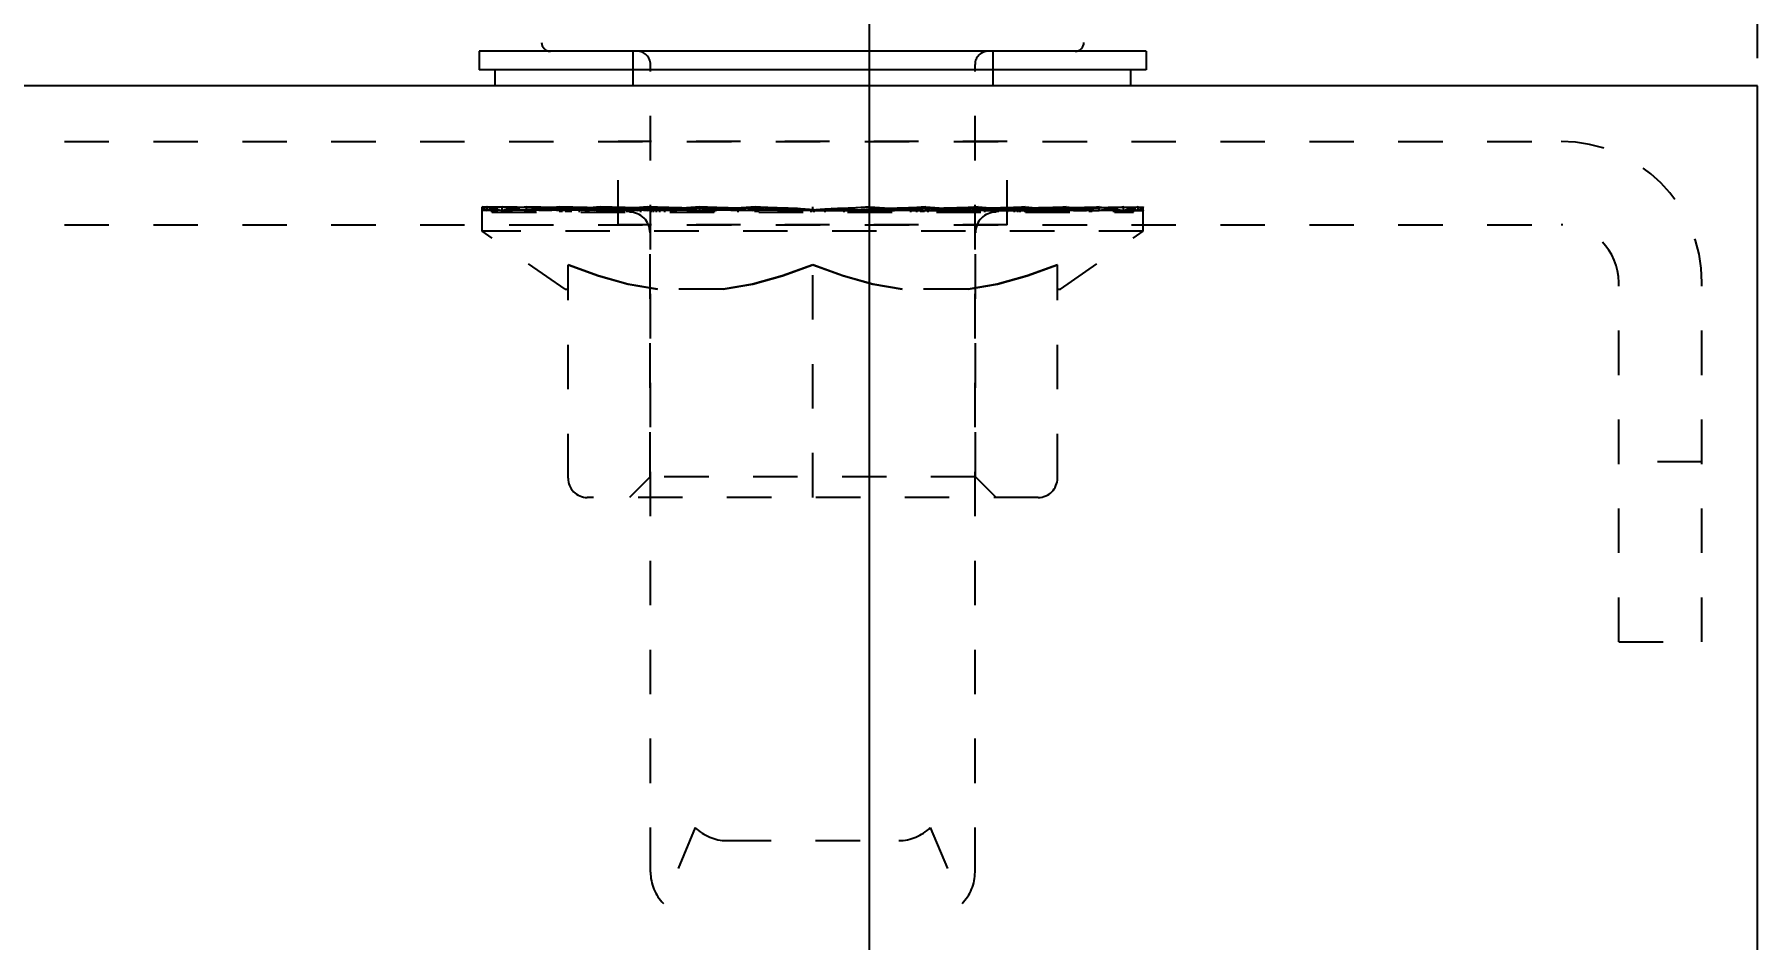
# Model space of a CAD drawing. Extents: x 0 to 288, y 0 to 192.
# Drawn here: x 69.624 to 73.5, y 111.523 to 113.557 of the extents above; entities that cross this region are included whole.
import ezdxf

# ---------------------------------------------------------------- set-up
doc = ezdxf.new("R2010")
doc.units = 0
doc.header["$MEASUREMENT"] = 0
doc.linetypes.add('HIDDEN', pattern=[0.2, 0.1, -0.1])
doc.layers.get('0').update_dxf_attribs({"linetype": 'CONTINUOUS'})
doc.layers.get('DEFPOINTS').update_dxf_attribs({"linetype": 'CONTINUOUS'})
for name, color, linetype in [('DEFAULT_2', 8, 'HIDDEN'), ('dim', 3, 'CONTINUOUS'), ('PANEL', 9, 'CONTINUOUS')]:
    doc.layers.add(name, color=color, linetype=linetype)
doc.styles.add('ROMANS', font='ROMANS.shx')
doc.dimstyles.get("Standard").update_dxf_attribs({"dimscale": 0, "dimtxt": 0.125, "dimasz": 0.1875, "dimexe": 0.187, "dimexo": 0.0625, "dimgap": 0.09, "dimtad": 0, "dimtih": 1, "dimtoh": 1, "dimlfac": 4, "dimzin": 0, "dimdsep": 46, "dimtxsty": 'ROMANS', "dimcen": 0, "dimclrd": 256, "dimclre": 256, "dimadec": 0, "dimazin": 0, "dimtfac": 1, "dimtofl": 0, "dimtmove": 0, "dimatfit": 3, "dimfxl": 0, "dimtolj": 1, "dimtzin": 0, "dimarcsym": 0})

# ---------------------------------------------------------------- blocks, each defined once
blk = doc.blocks.new('*D7')
at = {"layer": 'DEFPOINTS', "color": 0, "linetype": 'Continuous'}
for p in [(73.5, 118.75), (25.5, 113.4417), (73.5, 113.4417)]:
    blk.add_point(p, dxfattribs=at)
at = {"layer": 'dim', "linetype": 'Continuous', "lineweight": -2}
for p, q in [((25.5, 113.5042), (25.5, 118.937)), ((73.5, 113.5042), (73.5, 118.937)), ((26.5, 118.75), (47.41, 118.75)), ((72.5, 118.75), (51.59, 118.75))]:
    blk.add_line(p, q, dxfattribs=at)
at = {"layer": 'dim', "linetype": 'Continuous'}
for points in [[(26.5, 118.9167), (26.5, 118.5833), (25.5, 118.75)], [(72.5, 118.9167), (72.5, 118.5833), (73.5, 118.75)]]:
    blk.add_solid(points, dxfattribs=at)
at = {"layer": 'dim', "color": 0, "linetype": 'Continuous', "insert": (49.5, 118.75), "char_height": 1, "attachment_point": 5, "style": 'ROMANS'}
blk.add_mtext('\\A1;48.00', dxfattribs=at)
blk = doc.blocks.new('*D17')
at = {"layer": 'DEFPOINTS', "color": 0, "linetype": 'Continuous'}
for p in [(71.5025, 117), (49.5025, 71), (71.5025, 71)]:
    blk.add_point(p, dxfattribs=at)
at = {"layer": 'PANEL', "linetype": 'Continuous', "lineweight": -2}
for p, q in [((49.5025, 71.0625), (49.5025, 117.187)), ((71.5025, 71.0625), (71.5025, 117.187)), ((50.5025, 117), (58.4125, 117)), ((70.5025, 117), (62.5925, 117))]:
    blk.add_line(p, q, dxfattribs=at)
at = {"layer": 'PANEL', "linetype": 'Continuous'}
for points in [[(50.5025, 117.1667), (50.5025, 116.8333), (49.5025, 117)], [(70.5025, 117.1667), (70.5025, 116.8333), (71.5025, 117)]]:
    blk.add_solid(points, dxfattribs=at)
at = {"layer": 'PANEL', "color": 0, "linetype": 'Continuous', "insert": (60.5025, 117), "char_height": 1, "attachment_point": 5, "style": 'ROMANS'}
blk.add_mtext('\\A1;22.00', dxfattribs=at)

msp = doc.modelspace()

# ---------------------------------------------------------------- linework, layer by layer
at = {"color": 7, "linetype": 'Continuous'}
for p, q in [((72.125, 113.5197), (70.625, 113.5197)), ((70.625, 113.5197), (70.625, 113.4777)), ((72.125, 113.5197), (72.125, 113.4777)), ((72.125, 113.4777), (70.625, 113.4777)), ((70.66, 113.4777), (70.66, 113.4417)), ((72.09, 113.4777), (72.09, 113.4417)), ((73.5, 53.4417), (73.5, 113.4417))]:
    msp.add_line(p, q, dxfattribs=at)
at = {"linetype": 'ByBlock'}
msp.add_line((73.5, 113.4417), (25.5, 113.4417), dxfattribs=at)
at = {"linetype": 'HIDDEN'}
msp.add_line((71.8125, 113.3167), (70.9375, 113.3167), dxfattribs=at)
at = {"color": 8, "linetype": 'HIDDEN'}
for p, q in [((70.9375, 113.1297), (70.9375, 113.3167)), ((71.8125, 113.1297), (71.8125, 113.3167)), ((71.8125, 113.1297), (70.9375, 113.1297))]:
    msp.add_line(p, q, dxfattribs=at)
at = {"color": 7, "linetype": 'Continuous'}
for centre, start, end in [((70.785, 113.5397), 180, 270), ((71.965, 113.5397), 270, 0)]:
    msp.add_arc(centre, 0.02, start, end, dxfattribs=at)
at = {"layer": 'DEFAULT_2', "color": 8, "linetype": 'HIDDEN'}
for p, q in [((70.97, 113.5197), (70.97, 113.4417)), ((71.78, 113.5197), (71.78, 113.4417)), ((71.01, 111.6742), (71.01, 113.4897)), ((71.74, 111.6742), (71.74, 113.4897)), ((70.6315, 113.1151), (70.6315, 113.1697)), ((70.6428, 113.162), (70.6428, 113.1697)), ((70.6763, 113.162), (70.6763, 113.1697)), ((70.7311, 113.162), (70.7311, 113.1697)), ((70.8054, 113.162), (70.8054, 113.1697)), ((70.8971, 113.162), (70.8971, 113.1697)), ((70.9373, 113.1581), (70.9373, 113.1665)), ((71.0032, 113.162), (71.0032, 113.1697)), ((71.0237, 113.1581), (71.0237, 113.1679)), ((71.1207, 113.162), (71.1207, 113.1697)), ((71.1278, 113.169), (71.1267, 113.1694)), ((71.1278, 113.1581), (71.1278, 113.1689)), ((71.2403, 113.1616), (71.375, 113.1697)), ((71.2465, 113.1696), (71.2459, 113.1697)), ((71.2459, 113.162), (71.2459, 113.1697)), ((71.2465, 113.162), (71.2465, 113.1696)), ((71.375, 113.162), (71.375, 113.1697)), ((71.4177, 113.1672), (71.5097, 113.1616)), ((71.4177, 113.1616), (71.4177, 113.1672)), ((71.5035, 113.1696), (71.5041, 113.1697)), ((71.5035, 113.162), (71.5035, 113.1696)), ((71.5041, 113.162), (71.5041, 113.1697)), ((71.6222, 113.169), (71.6233, 113.1694)), ((71.6222, 113.1581), (71.6222, 113.1689)), ((71.6293, 113.162), (71.6293, 113.1697)), ((71.7263, 113.1581), (71.7263, 113.1679)), ((71.7468, 113.162), (71.7468, 113.1697)), ((71.8127, 113.1581), (71.8127, 113.1665)), ((71.8529, 113.162), (71.8529, 113.1697)), ((71.9446, 113.162), (71.9446, 113.1697)), ((72.0189, 113.162), (72.0189, 113.1697)), ((72.0737, 113.162), (72.0737, 113.1697)), ((72.1072, 113.162), (72.1072, 113.1697)), ((72.1185, 113.1151), (72.1185, 113.1697)), ((69.692, 113.1297), (73.058, 113.1297)), ((70.6534, 113.162), (70.6315, 113.162)), ((70.6649, 113.162), (70.6428, 113.162)), ((70.6638, 113.162), (70.6428, 113.162)), ((70.6534, 113.1581), (70.6534, 113.162)), ((70.6534, 113.1581), (72.0966, 113.1581)), ((70.6638, 113.1581), (70.6638, 113.162)), ((70.6649, 113.1581), (70.6649, 113.162)), ((70.698, 113.162), (70.6763, 113.162)), ((70.7215, 113.1623), (70.6958, 113.162)), ((70.6958, 113.1581), (70.6958, 113.162)), ((70.724, 113.1623), (70.698, 113.162)), ((70.698, 113.1581), (70.698, 113.162)), ((70.7517, 113.162), (70.7311, 113.162)), ((70.772, 113.1623), (70.7484, 113.162)), ((70.7484, 113.1581), (70.7484, 113.162)), ((70.7757, 113.1623), (70.7517, 113.162)), ((70.7517, 113.1581), (70.7517, 113.162)), ((70.9882, 113.1616), (70.7592, 113.1616)), ((70.8243, 113.162), (70.8054, 113.162)), ((70.8068, 113.1581), (70.8068, 113.1616)), ((70.8075, 113.1581), (70.8075, 113.1616)), ((70.8106, 113.1581), (70.8106, 113.1616)), ((70.8409, 113.1623), (70.8201, 113.162)), ((70.8201, 113.1581), (70.8201, 113.162)), ((70.8203, 113.1581), (70.8203, 113.1616)), ((70.8457, 113.1623), (70.8243, 113.162)), ((70.8243, 113.1581), (70.8243, 113.162)), ((70.8264, 113.1616), (70.8275, 113.1628)), ((70.8275, 113.1581), (70.8275, 113.1628)), ((70.8314, 113.1581), (70.8314, 113.1616)), ((70.8507, 113.1581), (70.8507, 113.1616)), ((70.8688, 113.1581), (70.8688, 113.1616)), ((70.8712, 113.1581), (70.8712, 113.1648)), ((70.897, 113.1581), (70.897, 113.1616)), ((70.9137, 113.162), (70.8971, 113.162)), ((70.926, 113.1623), (70.9087, 113.162)), ((70.9087, 113.1581), (70.9087, 113.162)), ((70.9317, 113.1623), (70.9137, 113.162)), ((70.9137, 113.1581), (70.9137, 113.162)), ((70.9216, 113.1581), (70.9216, 113.1616)), ((70.9579, 113.1581), (70.9579, 113.1616)), ((70.9606, 113.1581), (70.9606, 113.1616)), ((70.9882, 113.1581), (70.9882, 113.1616)), ((71.0665, 113.1616), (71.0008, 113.1616)), ((71.017, 113.162), (71.0032, 113.162)), ((71.0247, 113.1623), (71.0114, 113.162)), ((71.0114, 113.1581), (71.0114, 113.162)), ((71.0312, 113.1623), (71.017, 113.162)), ((71.017, 113.1581), (71.017, 113.162)), ((71.0314, 113.1581), (71.0314, 113.1616)), ((71.0426, 113.1581), (71.0426, 113.1616)), ((71.0665, 113.1581), (71.0665, 113.1616)), ((71.1542, 113.1616), (71.0916, 113.1616)), ((71.1153, 113.1581), (71.1153, 113.1616)), ((71.1313, 113.162), (71.1207, 113.162)), ((71.1251, 113.162), (71.1207, 113.162)), ((71.1251, 113.1581), (71.1251, 113.162)), ((71.1313, 113.1581), (71.1313, 113.162)), ((71.1406, 113.1581), (71.1406, 113.1621)), ((71.1542, 113.1581), (71.1542, 113.1616)), ((71.2486, 113.1616), (71.1909, 113.1616)), ((71.2072, 113.1581), (71.2072, 113.1616)), ((71.2529, 113.162), (71.2459, 113.162)), ((71.2465, 113.1581), (71.2465, 113.162)), ((71.2486, 113.1581), (71.2486, 113.1616)), ((71.2515, 113.1581), (71.2515, 113.1623)), ((71.2529, 113.1581), (71.2529, 113.162)), ((71.3468, 113.1616), (71.2959, 113.1616)), ((71.3041, 113.1581), (71.3041, 113.1616)), ((71.3468, 113.1581), (71.3468, 113.1616)), ((71.372, 113.1621), (71.3717, 113.162)), ((71.3717, 113.162), (71.375, 113.162)), ((71.3717, 113.1581), (71.3717, 113.162)), ((71.372, 113.1581), (71.372, 113.1621)), ((71.378, 113.1621), (71.3783, 113.162)), ((71.378, 113.1581), (71.378, 113.1621)), ((71.3783, 113.1581), (71.3783, 113.162)), ((71.3807, 113.1616), (71.4541, 113.1616)), ((71.4032, 113.1581), (71.4032, 113.1616)), ((71.4425, 113.1616), (71.4425, 113.1657)), ((71.4459, 113.1581), (71.4459, 113.1616)), ((71.4971, 113.162), (71.5041, 113.162)), ((71.4971, 113.1581), (71.4971, 113.162)), ((71.4985, 113.1581), (71.4985, 113.1623)), ((71.5014, 113.1616), (71.5591, 113.1616)), ((71.5014, 113.1581), (71.5014, 113.1616)), ((71.5035, 113.1581), (71.5035, 113.162)), ((71.5428, 113.1581), (71.5428, 113.1616)), ((71.5958, 113.1616), (71.6584, 113.1616)), ((71.5958, 113.1581), (71.5958, 113.1616)), ((71.6094, 113.1581), (71.6094, 113.1621)), ((71.6187, 113.162), (71.6293, 113.162)), ((71.6187, 113.1581), (71.6187, 113.162)), ((71.6249, 113.162), (71.6293, 113.162)), ((71.6249, 113.1581), (71.6249, 113.162)), ((71.6347, 113.1581), (71.6347, 113.1616)), ((71.6835, 113.1616), (71.7492, 113.1616)), ((71.6835, 113.1581), (71.6835, 113.1616)), ((71.7074, 113.1581), (71.7074, 113.1616)), ((71.7186, 113.1581), (71.7186, 113.1616)), ((71.7188, 113.1623), (71.733, 113.162)), ((71.733, 113.162), (71.7468, 113.162)), ((71.733, 113.1581), (71.733, 113.162)), ((71.7386, 113.1581), (71.7386, 113.162)), ((71.7618, 113.1616), (71.9908, 113.1616)), ((71.7618, 113.1581), (71.7618, 113.1616)), ((71.7894, 113.1581), (71.7894, 113.1616)), ((71.7921, 113.1581), (71.7921, 113.1616)), ((71.8183, 113.1623), (71.8363, 113.162)), ((71.8284, 113.1581), (71.8284, 113.1616)), ((71.8363, 113.162), (71.8529, 113.162)), ((71.8363, 113.1581), (71.8363, 113.162)), ((71.8413, 113.1581), (71.8413, 113.162)), ((71.853, 113.1581), (71.853, 113.1616)), ((71.8788, 113.1581), (71.8788, 113.1648)), ((71.8812, 113.1581), (71.8812, 113.1616)), ((71.8993, 113.1581), (71.8993, 113.1616)), ((71.9043, 113.1623), (71.9257, 113.162)), ((71.9186, 113.1581), (71.9186, 113.1616)), ((71.9236, 113.1616), (71.9225, 113.1628)), ((71.9225, 113.1581), (71.9225, 113.1628)), ((71.9257, 113.162), (71.9446, 113.162)), ((71.9257, 113.1581), (71.9257, 113.162)), ((71.9297, 113.1581), (71.9297, 113.1616)), ((71.9299, 113.1581), (71.9299, 113.162)), ((71.9394, 113.1581), (71.9394, 113.1616)), ((71.9425, 113.1581), (71.9425, 113.1616)), ((71.9432, 113.1581), (71.9432, 113.1616)), ((71.9743, 113.1623), (71.9983, 113.162)), ((71.9983, 113.162), (72.0189, 113.162)), ((71.9983, 113.1581), (71.9983, 113.162)), ((72.0016, 113.1581), (72.0016, 113.162)), ((72.026, 113.1623), (72.052, 113.162)), ((72.0304, 113.1623), (72.0691, 113.1623)), ((72.052, 113.162), (72.0737, 113.162)), ((72.052, 113.1581), (72.052, 113.162)), ((72.0542, 113.1581), (72.0542, 113.162)), ((72.0579, 113.1623), (72.0851, 113.162)), ((72.0592, 113.1623), (72.0862, 113.162)), ((72.0691, 113.1623), (72.0966, 113.162)), ((72.0851, 113.162), (72.1072, 113.162)), ((72.0851, 113.1581), (72.0851, 113.162)), ((72.0862, 113.1581), (72.0862, 113.162)), ((72.0966, 113.162), (72.1185, 113.162)), ((72.0966, 113.1581), (72.0966, 113.162)), ((70.8179, 112.9845), (70.6315, 113.1151)), ((72.1185, 113.1151), (70.6315, 113.1151)), ((71.0091, 112.5631), (71.0091, 113.1115)), ((71.7409, 112.5631), (71.7409, 113.1115)), ((71.9321, 112.9845), (72.1185, 113.1151)), ((70.8245, 112.5599), (70.8245, 113.0396)), ((71.375, 112.5165), (71.375, 113.0396)), ((71.9255, 112.5599), (71.9255, 113.0396)), ((70.8179, 112.9845), (70.8245, 112.9845)), ((71.1738, 112.9845), (71.0257, 112.9845)), ((71.7243, 112.9845), (71.5762, 112.9845)), ((71.9255, 112.9845), (71.9321, 112.9845)), ((73.188, 112.1917), (73.188, 112.9997)), ((73.375, 112.5967), (73.188, 112.5967)), ((71.0091, 112.5631), (70.9625, 112.5165)), ((71.7409, 112.5631), (71.0091, 112.5631)), ((71.7409, 112.5631), (71.7875, 112.5165)), ((71.8821, 112.5165), (70.8679, 112.5165)), ((73.188, 112.1917), (73.375, 112.1917)), ((71.1107, 111.7744), (71.0393, 111.6034)), ((71.6393, 111.7744), (71.7107, 111.6034)), ((71.1814, 111.7451), (71.5686, 111.7451))]:
    msp.add_line(p, q, dxfattribs=at)
at = {"layer": 'DEFAULT_2', "linetype": 'HIDDEN'}
for p, q in [((69.692, 113.3167), (73.058, 113.3167)), ((73.375, 112.1917), (73.375, 112.9997))]:
    msp.add_line(p, q, dxfattribs=at)
at = {"layer": 'DEFAULT_2', "color": 8, "linetype": 'HIDDEN'}
for points in [[(70.8193, 113.1616), (70.8027, 113.1634), (70.7818, 113.1651), (70.757, 113.1666), (70.729, 113.1678), (70.6982, 113.1687), (70.6655, 113.1694), (70.6315, 113.1697)], [(70.6315, 113.1697), (70.6328, 113.1671), (70.6365, 113.1645), (70.6428, 113.162)], [(70.6428, 113.1697), (70.6365, 113.1671), (70.6328, 113.1645), (70.6315, 113.162)], [(70.6428, 113.1697), (70.6515, 113.1671), (70.6627, 113.1645), (70.6763, 113.162)], [(70.8044, 113.1616), (70.7933, 113.1634), (70.7775, 113.1651), (70.7572, 113.1666), (70.7331, 113.1678), (70.7056, 113.1687), (70.6753, 113.1694), (70.6428, 113.1697)], [(70.8512, 113.1616), (70.8296, 113.1634), (70.8042, 113.1651), (70.7756, 113.1666), (70.7445, 113.1678), (70.7115, 113.1687), (70.6773, 113.1694), (70.6428, 113.1697)], [(70.6763, 113.1697), (70.6627, 113.1671), (70.6515, 113.1645), (70.6428, 113.162)], [(70.8068, 113.1616), (70.8015, 113.1634), (70.7913, 113.1651), (70.7762, 113.1666), (70.7567, 113.1678), (70.7332, 113.1687), (70.7062, 113.1694), (70.6763, 113.1697)], [(70.6763, 113.1697), (70.6923, 113.1671), (70.7106, 113.1645), (70.7311, 113.162)], [(70.8989, 113.1616), (70.873, 113.1634), (70.8439, 113.1651), (70.8124, 113.1666), (70.7791, 113.1678), (70.7449, 113.1687), (70.7104, 113.1694), (70.6763, 113.1697)], [(70.7311, 113.1697), (70.7106, 113.1671), (70.6923, 113.1645), (70.6763, 113.162)], [(70.7311, 113.1697), (70.7538, 113.1671), (70.7786, 113.1645), (70.8054, 113.162)], [(70.9612, 113.1616), (70.9316, 113.1634), (70.8997, 113.1651), (70.8663, 113.1666), (70.8319, 113.1678), (70.7974, 113.1687), (70.7636, 113.1694), (70.7311, 113.1697)], [(70.8054, 113.1697), (70.7786, 113.1671), (70.7538, 113.1645), (70.7311, 113.162)], [(70.8275, 113.1628), (70.8272, 113.1634), (70.8228, 113.1651), (70.8134, 113.1666), (70.7992, 113.1678), (70.7804, 113.1687), (70.7576, 113.1694), (70.7311, 113.1697)], [(70.8054, 113.1697), (70.8342, 113.1671), (70.8648, 113.1645), (70.8971, 113.162)], [(71.036, 113.1616), (71.0037, 113.1634), (70.97, 113.1651), (70.9356, 113.1666), (70.9012, 113.1678), (70.8675, 113.1687), (70.8354, 113.1694), (70.8054, 113.1697)], [(70.8971, 113.1697), (70.8648, 113.1671), (70.8342, 113.1645), (70.8054, 113.162)], [(70.8712, 113.1648), (70.8711, 113.1651), (70.8676, 113.1666), (70.8591, 113.1678), (70.8456, 113.1687), (70.8276, 113.1694), (70.8054, 113.1697)], [(70.9373, 113.1665), (70.9347, 113.1678), (70.927, 113.1687), (70.9143, 113.1694), (70.8971, 113.1697)], [(70.8971, 113.1697), (70.931, 113.1671), (70.9664, 113.1645), (71.0032, 113.162)], [(71.1211, 113.1616), (71.0872, 113.1634), (71.0526, 113.1651), (71.0183, 113.1666), (70.9848, 113.1678), (70.953, 113.1687), (70.9236, 113.1694), (70.8971, 113.1697)], [(71.0032, 113.1697), (70.9664, 113.1671), (70.931, 113.1645), (70.8971, 113.162)], [(70.9146, 113.1616), (70.9272, 113.1634), (70.9348, 113.1651), (70.9373, 113.1665)], [(70.9805, 113.1616), (70.9984, 113.1634), (71.0118, 113.1651), (71.0203, 113.1666), (71.0236, 113.1678), (71.0237, 113.1679)], [(71.0237, 113.1679), (71.0219, 113.1687), (71.0151, 113.1694), (71.0032, 113.1697)], [(71.0032, 113.1697), (71.0413, 113.1671), (71.0805, 113.1645), (71.1207, 113.162)], [(71.2139, 113.1616), (71.1793, 113.1634), (71.145, 113.1651), (71.1118, 113.1666), (71.0803, 113.1678), (71.0513, 113.1687), (71.0255, 113.1694), (71.0032, 113.1697)], [(71.1207, 113.1697), (71.0805, 113.1671), (71.0413, 113.1645), (71.0032, 113.162)], [(71.0583, 113.1616), (71.0811, 113.1634), (71.0998, 113.1651), (71.114, 113.1666), (71.1233, 113.1678), (71.1276, 113.1687), (71.1278, 113.169)], [(71.1207, 113.1697), (71.1618, 113.1671), (71.2035, 113.1645), (71.2459, 113.162)], [(71.3116, 113.1616), (71.2774, 113.1634), (71.2444, 113.1651), (71.2133, 113.1666), (71.1848, 113.1678), (71.1595, 113.1687), (71.138, 113.1694), (71.1207, 113.1697)], [(71.2459, 113.1697), (71.2035, 113.1671), (71.1617, 113.1645), (71.1207, 113.162)], [(71.1458, 113.1616), (71.1728, 113.1634), (71.1962, 113.1651), (71.2156, 113.1666), (71.2306, 113.1678), (71.2407, 113.1687), (71.2459, 113.1694), (71.2465, 113.1696)], [(71.2459, 113.1697), (71.2887, 113.1671), (71.3318, 113.1645), (71.3807, 113.1616)], [(71.4112, 113.1616), (71.3785, 113.1634), (71.3477, 113.1651), (71.3197, 113.1666), (71.295, 113.1678), (71.2742, 113.1687), (71.2577, 113.1694), (71.2459, 113.1697)], [(71.3388, 113.1616), (71.3715, 113.1634), (71.4023, 113.1651), (71.4303, 113.1666), (71.455, 113.1678), (71.4758, 113.1687), (71.4923, 113.1694), (71.5041, 113.1697)], [(71.5041, 113.1697), (71.4613, 113.1671), (71.4182, 113.1645), (71.375, 113.162)], [(71.4384, 113.1616), (71.4726, 113.1634), (71.5056, 113.1651), (71.5367, 113.1666), (71.5652, 113.1678), (71.5905, 113.1687), (71.612, 113.1694), (71.6293, 113.1697)], [(71.6042, 113.1616), (71.5772, 113.1634), (71.5538, 113.1651), (71.5344, 113.1666), (71.5194, 113.1678), (71.5093, 113.1687), (71.5041, 113.1694), (71.5035, 113.1696)], [(71.5041, 113.1697), (71.5465, 113.1671), (71.5883, 113.1645), (71.6293, 113.162)], [(71.6293, 113.1697), (71.5882, 113.1671), (71.5464, 113.1645), (71.5041, 113.162)], [(71.5361, 113.1616), (71.5707, 113.1634), (71.605, 113.1651), (71.6382, 113.1666), (71.6697, 113.1678), (71.6987, 113.1687), (71.7245, 113.1694), (71.7468, 113.1697)], [(71.6917, 113.1616), (71.6689, 113.1634), (71.6502, 113.1651), (71.636, 113.1666), (71.6267, 113.1678), (71.6224, 113.1687), (71.6222, 113.169)], [(71.6289, 113.1616), (71.6628, 113.1634), (71.6974, 113.1651), (71.7317, 113.1666), (71.7652, 113.1678), (71.797, 113.1687), (71.8264, 113.1694), (71.8529, 113.1697)], [(71.6293, 113.1697), (71.6695, 113.1671), (71.7087, 113.1645), (71.7468, 113.162)], [(71.7468, 113.1697), (71.7087, 113.1671), (71.6695, 113.1645), (71.6293, 113.162)], [(71.714, 113.1616), (71.7463, 113.1634), (71.78, 113.1651), (71.8144, 113.1666), (71.8488, 113.1678), (71.8825, 113.1687), (71.9146, 113.1694), (71.9446, 113.1697)], [(71.7263, 113.1679), (71.7281, 113.1687), (71.7349, 113.1694), (71.7468, 113.1697)], [(71.7695, 113.1616), (71.7516, 113.1634), (71.7382, 113.1651), (71.7297, 113.1666), (71.7264, 113.1678), (71.7263, 113.1679)], [(71.7468, 113.1697), (71.7836, 113.1671), (71.819, 113.1645), (71.8529, 113.162)], [(71.8529, 113.1697), (71.819, 113.1671), (71.7835, 113.1645), (71.7468, 113.162)], [(71.7888, 113.1616), (71.8184, 113.1634), (71.8503, 113.1651), (71.8837, 113.1666), (71.9181, 113.1678), (71.9526, 113.1687), (71.9864, 113.1694), (72.0189, 113.1697)], [(71.8127, 113.1665), (71.8153, 113.1678), (71.823, 113.1687), (71.8357, 113.1694), (71.8529, 113.1697)], [(71.8354, 113.1616), (71.8228, 113.1634), (71.8152, 113.1651), (71.8127, 113.1665)], [(71.8511, 113.1616), (71.877, 113.1634), (71.9061, 113.1651), (71.9376, 113.1666), (71.9709, 113.1678), (72.0051, 113.1687), (72.0396, 113.1694), (72.0737, 113.1697)], [(71.8529, 113.1697), (71.8852, 113.1671), (71.9158, 113.1645), (71.9446, 113.162)], [(71.9446, 113.1697), (71.9158, 113.1671), (71.8852, 113.1645), (71.8529, 113.162)], [(71.8788, 113.1648), (71.8789, 113.1651), (71.8824, 113.1666), (71.8909, 113.1678), (71.9044, 113.1687), (71.9224, 113.1694), (71.9446, 113.1697)], [(71.8988, 113.1616), (71.9204, 113.1634), (71.9458, 113.1651), (71.9744, 113.1666), (72.0055, 113.1678), (72.0385, 113.1687), (72.0727, 113.1694), (72.1072, 113.1697)], [(71.9225, 113.1628), (71.9228, 113.1634), (71.9272, 113.1651), (71.9366, 113.1666), (71.9508, 113.1678), (71.9696, 113.1687), (71.9924, 113.1694), (72.0189, 113.1697)], [(71.9307, 113.1616), (71.9473, 113.1634), (71.9682, 113.1651), (71.993, 113.1666), (72.021, 113.1678), (72.0518, 113.1687), (72.0845, 113.1694), (72.1185, 113.1697)], [(71.9432, 113.1616), (71.9485, 113.1634), (71.9587, 113.1651), (71.9738, 113.1666), (71.9933, 113.1678), (72.0168, 113.1687), (72.0438, 113.1694), (72.0737, 113.1697)], [(71.9446, 113.1697), (71.9714, 113.1671), (71.9962, 113.1645), (72.0189, 113.162)], [(72.0189, 113.1697), (71.9962, 113.1671), (71.9714, 113.1645), (71.9446, 113.162)], [(71.9456, 113.1616), (71.9567, 113.1634), (71.9725, 113.1651), (71.9928, 113.1666), (72.0169, 113.1678), (72.0444, 113.1687), (72.0747, 113.1694), (72.1072, 113.1697)], [(72.0189, 113.1697), (72.0394, 113.1671), (72.0577, 113.1645), (72.0737, 113.162)], [(72.0737, 113.1697), (72.0577, 113.1671), (72.0394, 113.1645), (72.0189, 113.162)], [(72.0737, 113.1697), (72.0873, 113.1671), (72.0985, 113.1645), (72.1072, 113.162)], [(72.1072, 113.1697), (72.0985, 113.1671), (72.0873, 113.1645), (72.0737, 113.162)], [(72.1072, 113.1697), (72.1135, 113.1671), (72.1172, 113.1645), (72.1185, 113.162)], [(72.1185, 113.1697), (72.1172, 113.1671), (72.1135, 113.1645), (72.1072, 113.162)], [(70.7592, 113.1616), (70.7343, 113.1621), (70.7081, 113.1623), (70.6809, 113.1623), (70.6534, 113.162)], [(70.7637, 113.1616), (70.7412, 113.1621), (70.7168, 113.1623), (70.6908, 113.1623), (70.6638, 113.162)], [(70.7735, 113.1616), (70.7469, 113.1621), (70.7196, 113.1623), (70.6921, 113.1623), (70.6649, 113.162)], [(70.806, 113.1616), (70.7786, 113.1621), (70.7511, 113.1623), (70.7215, 113.1623)], [(70.7867, 113.1616), (70.7674, 113.1621), (70.7455, 113.1623)], [(70.8558, 113.1616), (70.8283, 113.1621), (70.8015, 113.1623), (70.772, 113.1623)], [(70.8276, 113.1616), (70.812, 113.1621), (70.7934, 113.1623)], [(70.9214, 113.1616), (70.8947, 113.1621), (70.8693, 113.1623), (70.8409, 113.1623)], [(70.8851, 113.1616), (70.8737, 113.1621), (70.8589, 113.1623)], [(70.8627, 113.1616), (70.8695, 113.1634), (70.8712, 113.1648)], [(71.0008, 113.1616), (70.9757, 113.1621), (70.9525, 113.1623), (70.926, 113.1623)], [(70.9575, 113.1616), (70.9507, 113.1621), (70.9401, 113.1623)], [(71.0916, 113.1616), (71.0688, 113.1621), (71.0486, 113.1623), (71.0247, 113.1623)], [(71.0426, 113.1616), (71.0405, 113.1621), (71.0345, 113.1623)], [(71.1406, 113.1621), (71.1393, 113.1623), (71.1341, 113.1623), (71.1251, 113.162)], [(71.1909, 113.1616), (71.1712, 113.1621), (71.1545, 113.1623), (71.1411, 113.1623), (71.1313, 113.162)], [(71.1378, 113.1616), (71.1405, 113.1621), (71.1406, 113.1621)], [(71.2959, 113.1616), (71.2798, 113.1621), (71.2672, 113.1623), (71.2581, 113.1623), (71.2529, 113.162)], [(71.3468, 113.1616), (71.3587, 113.1621), (71.3669, 113.1623), (71.3713, 113.1623), (71.372, 113.1621)], [(71.4032, 113.1616), (71.3913, 113.1621), (71.3831, 113.1623), (71.3787, 113.1623), (71.378, 113.1621)], [(71.3928, 113.1616), (71.3843, 113.1619), (71.3783, 113.162)], [(71.4541, 113.1616), (71.4702, 113.1621), (71.4828, 113.1623), (71.4919, 113.1623), (71.4971, 113.162)], [(71.5591, 113.1616), (71.5788, 113.1621), (71.5955, 113.1623), (71.6089, 113.1623), (71.6187, 113.162)], [(71.6094, 113.1621), (71.6107, 113.1623), (71.6159, 113.1623), (71.6249, 113.162)], [(71.6122, 113.1616), (71.6095, 113.1621), (71.6094, 113.1621)], [(71.6584, 113.1616), (71.6812, 113.1621), (71.7014, 113.1623)], [(71.7014, 113.1623), (71.7253, 113.1623), (71.7386, 113.162)], [(71.7074, 113.1616), (71.7095, 113.1621), (71.7155, 113.1623)], [(71.7492, 113.1616), (71.7743, 113.1621), (71.7975, 113.1623)], [(71.7925, 113.1616), (71.7993, 113.1621), (71.8099, 113.1623)], [(71.7975, 113.1623), (71.824, 113.1623), (71.8413, 113.162)], [(71.8286, 113.1616), (71.8553, 113.1621), (71.8807, 113.1623)], [(71.8649, 113.1616), (71.8763, 113.1621), (71.8911, 113.1623)], [(71.8873, 113.1616), (71.8805, 113.1634), (71.8788, 113.1648)], [(71.8807, 113.1623), (71.9091, 113.1623), (71.9299, 113.162)], [(71.8942, 113.1616), (71.9217, 113.1621), (71.9485, 113.1623)], [(71.9224, 113.1616), (71.938, 113.1621), (71.9566, 113.1623)], [(71.944, 113.1616), (71.9714, 113.1621), (71.9989, 113.1623)], [(71.9485, 113.1623), (71.978, 113.1623), (72.0016, 113.162)], [(71.9633, 113.1616), (71.9826, 113.1621), (72.0045, 113.1623)], [(71.9765, 113.1616), (72.0031, 113.1621), (72.0304, 113.1623)], [(71.9863, 113.1616), (72.0088, 113.1621), (72.0332, 113.1623)], [(71.9908, 113.1616), (72.0157, 113.1621), (72.0419, 113.1623)], [(71.9989, 113.1623), (72.0285, 113.1623), (72.0542, 113.162)], [(70.8245, 113.0396), (70.8934, 113.0145), (70.9599, 112.9962), (71.0257, 112.9845)], [(71.0257, 112.9845), (70.9594, 112.9963), (70.8928, 113.0147), (70.8245, 113.0396)], [(71.1738, 112.9845), (71.2401, 112.9963), (71.3067, 113.0147), (71.375, 113.0396)], [(71.375, 113.0396), (71.3061, 113.0145), (71.2396, 112.9962), (71.1738, 112.9845)], [(71.375, 113.0396), (71.4439, 113.0145), (71.5104, 112.9962), (71.5762, 112.9845)], [(71.5762, 112.9845), (71.5099, 112.9963), (71.4433, 113.0147), (71.375, 113.0396)], [(71.7243, 112.9845), (71.7906, 112.9963), (71.8572, 113.0147), (71.9255, 113.0396)], [(71.9255, 113.0396), (71.8566, 113.0145), (71.7901, 112.9962), (71.7243, 112.9845)]]:
    msp.add_lwpolyline(points, dxfattribs=at)
for centre, radius, start, end in [((70.98, 113.4897), 0.03, 0, 90), ((71.77, 113.4897), 0.03, 90, 180), ((70.9625, 113.1115), 0.0466, 0, 90), ((71.7875, 113.1115), 0.0466, 90, 180), ((73.058, 112.9997), 0.13, 0, 90), ((70.8679, 112.5599), 0.0434, 180, 270), ((71.8821, 112.5599), 0.0434, 270, 360), ((71.1814, 111.8451), 0.1, 225, 270), ((71.5686, 111.8451), 0.1, 270, 315), ((71.11, 111.6742), 0.1, 180, 225), ((71.64, 111.6742), 0.1, 315, 0)]:
    msp.add_arc(centre, radius, start, end, dxfattribs=at)
at = {"layer": 'DEFAULT_2', "linetype": 'HIDDEN'}
msp.add_arc((73.058, 112.9997), 0.317, 0, 90, dxfattribs=at)

# ---------------------------------------------------------------- dimensions: what is measured, and where the dimension line sits
at = {"layer": 'dim', "linetype": 'Continuous'}
dim = msp.add_linear_dim(base=(73.5, 118.75), p1=(25.5, 113.4417), p2=(73.5, 113.4417), dimstyle='Standard', override={"dimscale": 1, "dimtxt": 1, "dimasz": 1, "dimlfac": 1}, dxfattribs=at)
dim.commit()
dim.dimension.update_dxf_attribs({"geometry": '*D7', "text_midpoint": (49.5, 118.75), "dimtype": 160})
at = {"layer": 'PANEL', "linetype": 'Continuous'}
dim = msp.add_linear_dim(base=(71.5025, 117), p1=(49.5025, 71), p2=(71.5025, 71), dimstyle='Standard', override={"dimscale": 1, "dimtxt": 1, "dimasz": 1, "dimlfac": 1}, dxfattribs=at)
dim.commit()
dim.dimension.update_dxf_attribs({"geometry": '*D17', "text_midpoint": (60.5025, 117), "dimtype": 160})

doc.saveas('drawing.dxf')
